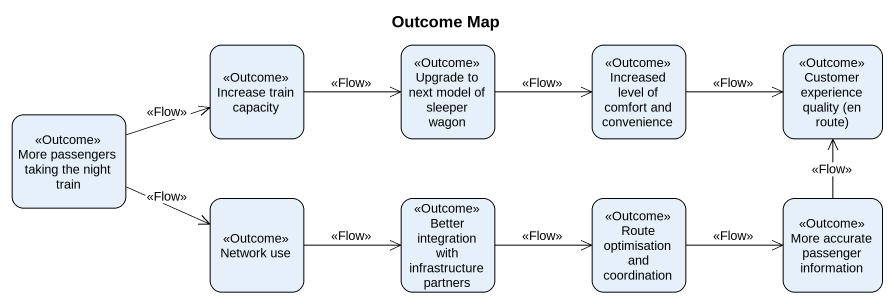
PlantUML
@startuml
title Outcome Map
hide empty description
state "Increase train capacity" as Increase_train_capacity <<Outcome>>
state "Upgrade to next model of sleeper wagon" as Upgrade_to_next_model_of <<Outcome>>
state "Increased level of comfort and convenience" as Increased_level_of_comfort <<Outcome>>
state "Customer experience quality (en route)" as Customer_experience_quality <<Outcome>>
state "More passengers taking the night train" as More_passengers_taking_the <<Outcome>>
state "Network use" as Network_use <<Outcome>>
state "Better integration with infrastructure partners" as Better_integration_with <<Outcome>>
state "Route optimisation and coordination" as Route_optimisation_and <<Outcome>>
state "More accurate passenger information" as More_accurate_passenger <<Outcome>>
Increase_train_capacity -right-> Upgrade_to_next_model_of : <<Flow>>
Upgrade_to_next_model_of -right-> Increased_level_of_comfort : <<Flow>>
Increased_level_of_comfort -right-> Customer_experience_quality : <<Flow>>
More_passengers_taking_the -right-> Increase_train_capacity : <<Flow>>
More_passengers_taking_the -right-> Network_use : <<Flow>>
Network_use -right-> Better_integration_with : <<Flow>>
Better_integration_with -right-> Route_optimisation_and : <<Flow>>
Route_optimisation_and -right-> More_accurate_passenger : <<Flow>>
More_accurate_passenger -up-> Customer_experience_quality : <<Flow>>
@enduml
